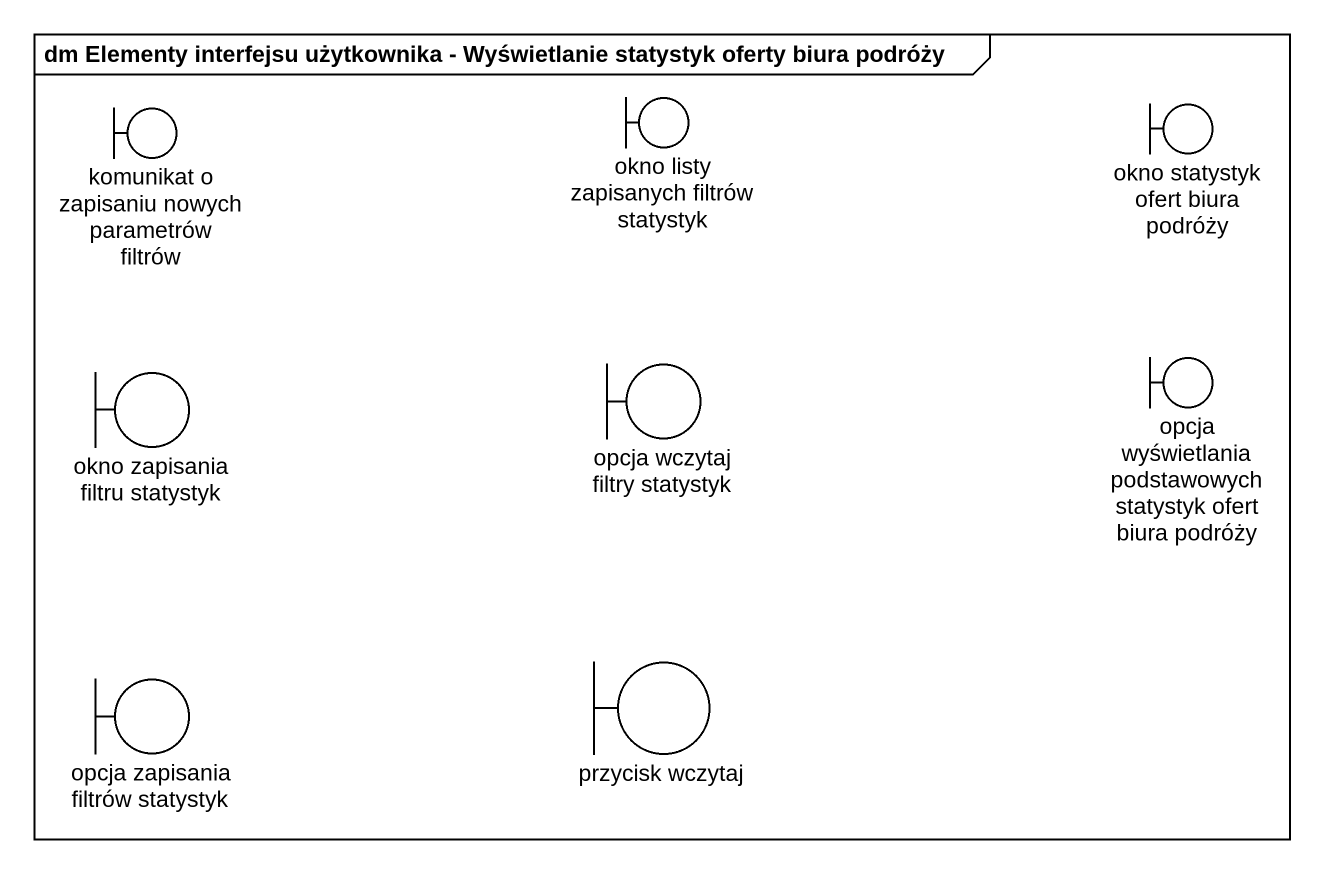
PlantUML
@startuml
mainframe dm Elementy interfejsu użytkownika - Wyświetlanie statystyk oferty biura podróży
boundary "komunikat o zapisaniu nowych parametrów filtrów" as komunikat_o_zapisaniu
boundary "okno listy zapisanych filtrów statystyk" as okno_listy_zapisanych
boundary "okno statystyk ofert biura podróży" as okno_statystyk_ofert_biura
boundary "okno zapisania filtru statystyk" as okno_zapisania_filtru
boundary "opcja wczytaj filtry statystyk" as opcja_wczytaj_filtry
boundary "opcja wyświetlania podstawowych statystyk ofert biura podróży" as opcja_wyświetlania
boundary "opcja zapisania filtrów statystyk" as opcja_zapisania_filtrów
boundary "przycisk wczytaj" as przycisk_wczytaj
@enduml
